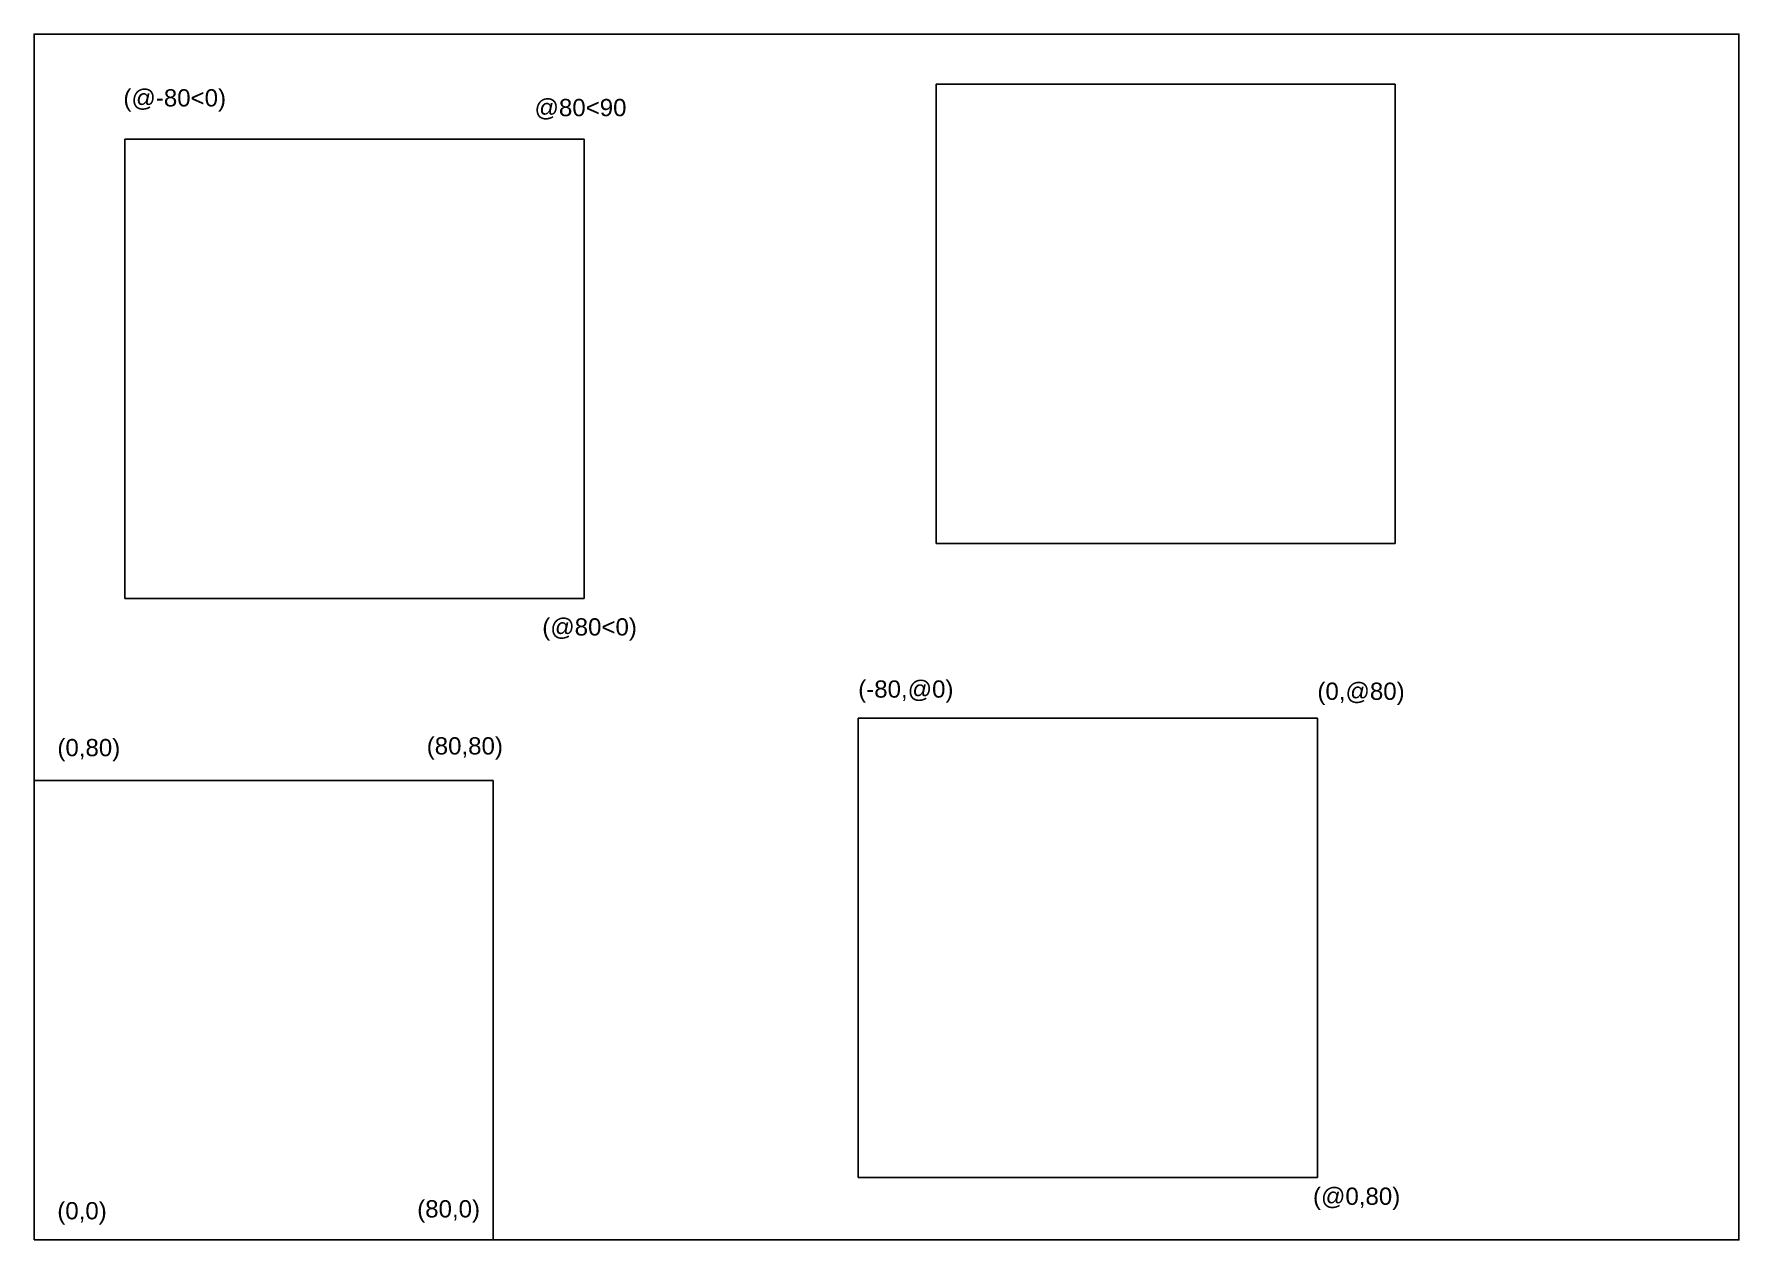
# Model space of a CAD drawing. Header units: millimetres. Extents: x 0 to 297, y 0 to 210.
import ezdxf

# ---------------------------------------------------------------- set-up
doc = ezdxf.new("R2010")
doc.units = ezdxf.units.MM
doc.styles.get("Standard").update_dxf_attribs({"font": 'arial.ttf', "height": 3.5})

msp = doc.modelspace()

# ---------------------------------------------------------------- linework, layer by layer
for p, q in [((157.14, 121.27), (157.14, 201.27)), ((157.14, 201.27), (237.14, 201.27)), ((237.14, 201.27), (237.14, 121.27)), ((95.83, 191.69), (15.83, 191.69)), ((15.83, 191.69), (15.83, 111.69)), ((95.83, 111.69), (95.83, 191.69)), ((237.14, 121.27), (157.14, 121.27)), ((15.83, 111.69), (95.83, 111.69)), ((223.57, 90.87), (143.57, 90.87)), ((143.57, 90.87), (143.57, 10.87)), ((223.57, 10.87), (223.57, 90.87)), ((80, 80), (0, 80)), ((80, 0), (80, 80)), ((143.57, 10.87), (223.57, 10.87)), ((0, 0), (80, 0))]:
    msp.add_line(p, q)
msp.add_lwpolyline([(0, 0), (297, 0), (297, 210), (0, 210)], close=True)

# ---------------------------------------------------------------- texts
for s, p in [('(@-80<0)', (15.56, 197.4)), ('@80<90', (87.18, 195.71)), ('(@80<0)', (88.53, 105.26)), ('(-80,@0)', (143.57, 94.44)), ('(0,@80)', (223.57, 94.06)), ('(0,80)', (4.06, 84.24)), ('(80,80)', (68.4, 84.54)), ('(@0,80)', (222.8, 6.11)), ('(0,0)', (4.04, 3.58)), ('(80,0)', (66.74, 3.91))]:
    msp.add_text(s, height=3).set_placement(p)

doc.saveas('drawing.dxf')
